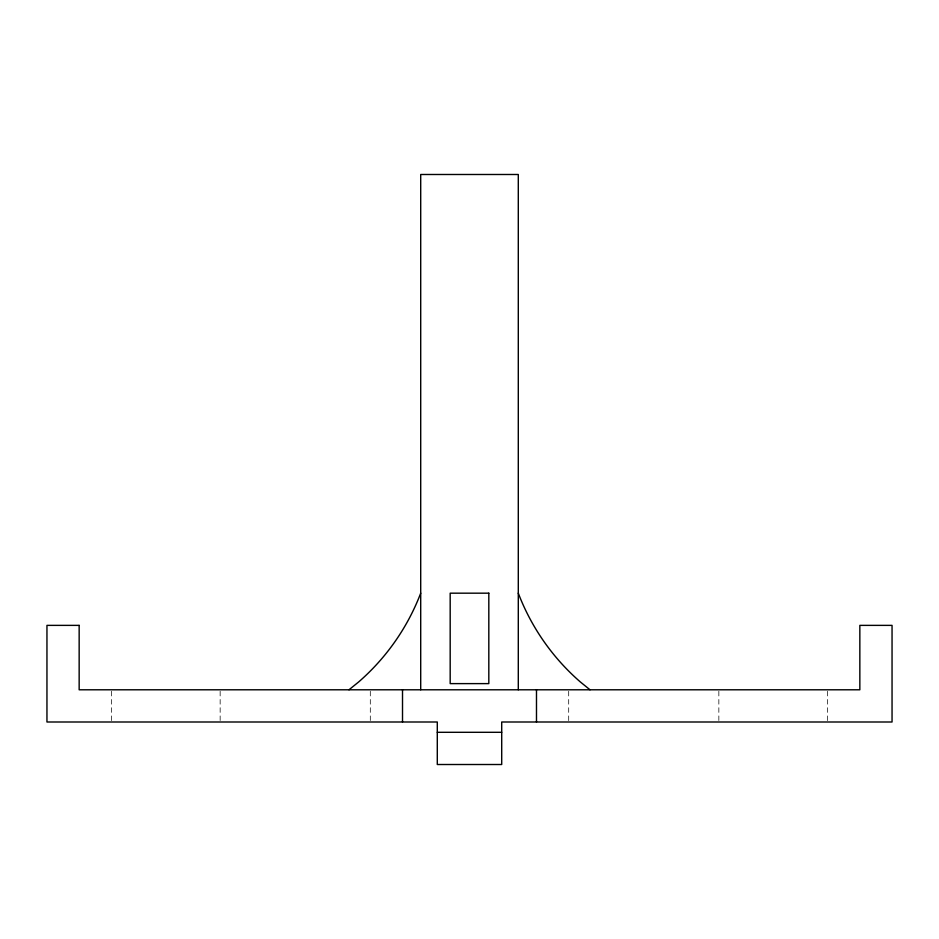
<?xml version="1.0" encoding="UTF-8"?>
<svg xmlns="http://www.w3.org/2000/svg" width="939" height="939" viewBox="0 0 939 939"><rect width="100%" height="100%" fill="white"/><g stroke="black" fill="none" stroke-linecap="round" stroke-linejoin="round"><path stroke-width="0.7" stroke-dasharray="4.7 3.52" d="M827.635 691.257L827.635 721.997M718.851 691.257L718.851 720.53M568.694 691.257L568.694 721.997M370.306 691.257L370.306 720.53M220.149 691.257L220.149 720.53M111.365 691.257L111.365 721.997"/><path stroke-width="1.41" d="M348.979 689.789L358.604 681.996A223.071 223.071 0 0 0 420.707 593.178M437.292 732.303L501.708 732.303M590.021 689.789L580.396 681.996A223.071 223.071 0 0 1 518.293 593.178M536.486 689.789L536.486 721.997M518.293 689.789L518.293 174.49L420.707 174.49L420.707 689.789M402.514 689.789L402.514 721.997M488.82 593.178L450.18 593.178L450.18 683.615L488.82 683.615L488.82 593.178M79.158 625.374L46.95 625.374L46.95 721.997L437.292 721.997L437.292 764.51L501.708 764.51L501.708 721.997L892.05 721.997L892.05 625.374L859.842 625.374L859.842 689.789L79.158 689.789L79.158 625.374"/></g></svg>
